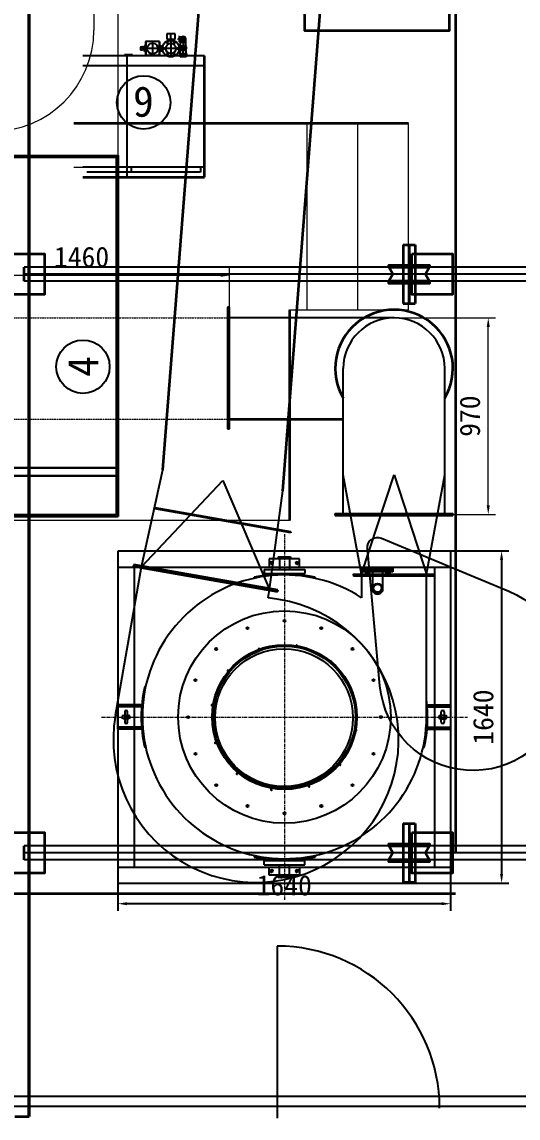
# Model space of a CAD drawing. Header units: millimetres. Extents: x -93009755325 to 1190721, y -74648 to 62868853516.
# Drawn here: x 252151 to 254596, y -26950 to -21541 of the extents above; entities that cross this region are included whole.
import ezdxf

# ---------------------------------------------------------------- set-up
doc = ezdxf.new("R2010")
doc.units = ezdxf.units.MM
doc.linetypes.add('CENTERX2', pattern=[4, 2.5, -0.5, 0.5, -0.5])
doc.linetypes.add('DASHED', pattern=[19.05, 12.7, -6.35])
doc.layers.get('Defpoints').update_dxf_attribs({"color": 8, "lineweight": 40})
for name, color, linetype in [('01', 7, 'Continuous'), ('LC-OBJEKT', 6, 'Continuous'), ('WINDOW_TEXT', 7, 'Continuous'), ('图层6', 4, 'Continuous'), ('细实线', 3, 'Continuous')]:
    doc.layers.add(name, color=color, linetype=linetype)
for name, color, linetype, lineweight in [('01-粗实线', 7, 'Continuous', 30), ('中心线', 1, 'CENTERX2', 20), ('剖面线', 3, 'Continuous', 13), ('虚线', 4, 'DASHED', 20), ('设备层', 7, 'Continuous', 13)]:
    doc.layers.add(name, color=color, linetype=linetype, lineweight=lineweight)
doc.dimstyles.new('ISO-350', dxfattribs={"dimtxt": 350, "dimasz": 200, "dimexe": 150, "dimexo": 50, "dimgap": 60, "dimtad": 1, "dimdsep": 46, "dimtxsty": 'Standard', "dimcen": 2.5, "dimadec": 0, "dimazin": 0, "dimtfac": 1, "dimtmove": 0, "dimatfit": 3, "dimfxl": 1, "dimarcsym": 0})

# ---------------------------------------------------------------- blocks, each defined once
blk = doc.blocks.new('srhsrhdgwagassga')
at = {"color": 5, "lineweight": 35}
for p, q in [((1221342.8, 28707.9), (1243592.3, 28707.9)), ((1221342.8, 28703.9), (1243592.3, 28703.9))]:
    blk.add_line(p, q, dxfattribs=at)
at = {"color": 0, "lineweight": 35}
blk.add_line((1243592.3, 28637), (1243592.3, 28707.9), dxfattribs=at)
blk = doc.blocks.new('ethshzdSgszsnzb')
at = {"color": 2}
for p, q in [((1217316.2, -23016.4), (1211026.4, -23016.4)), ((1217316.2, -23051.4), (1211026.4, -23051.4)), ((1217316.2, -23086.4), (1211026.4, -23086.4)), ((1217316.2, -25871.4), (1211026.4, -25871.4)), ((1217316.2, -25906.4), (1211026.4, -25906.4)), ((1217316.2, -25941.4), (1211026.4, -25941.4))]:
    blk.add_line(p, q, dxfattribs=at)
at = {"color": 2, "lineweight": 35}
for p, q in [((1211026.4, -23086.4), (1211026.4, -23016.4)), ((1211026.4, -25941.4), (1211026.4, -25871.4))]:
    blk.add_line(p, q, dxfattribs=at)
at = {"color": 6, "lineweight": 35}
for points in [[(1210926.4, -22951.4), (1211126.4, -22951.4), (1211126.4, -23151.4), (1210926.4, -23151.4)], [(1212937.4, -22951.4), (1213137.4, -22951.4), (1213137.4, -23151.4), (1212937.4, -23151.4)], [(1210926.4, -25806.4), (1211126.4, -25806.4), (1211126.4, -26006.4), (1210926.4, -26006.4)], [(1212937.4, -25806.4), (1213137.4, -25806.4), (1213137.4, -26006.4), (1212937.4, -26006.4)]]:
    blk.add_lwpolyline(points, close=True, dxfattribs=at)
blk = doc.blocks.new('srsshhdd')
at = {"color": 0, "lineweight": 35}
for p, q in [((1212023.7, -36809.4), (1212023.7, -37099.4)), ((1212023.7, -36809.4), (1212083.7, -36809.4)), ((1212053.7, -36809.4), (1212053.7, -37099.4)), ((1212083.7, -36809.4), (1212083.7, -37099.4)), ((1211973.7, -36954.4), (1211953.7, -36919.4)), ((1212153.7, -36919.4), (1212133.7, -36954.4)), ((1211973.7, -36954.4), (1211953.7, -36989.4)), ((1212133.7, -36954.4), (1212153.7, -36989.4)), ((1212023.7, -37099.4), (1212083.7, -37099.4))]:
    blk.add_line(p, q, dxfattribs=at)
for points in [[(1211953.7, -36919.4), (1211953.7, -36909.4), (1212153.7, -36909.4), (1212153.7, -36919.4)], [(1211953.7, -36919.4), (1212153.7, -36919.4)], [(1212153.7, -36989.4), (1211953.7, -36989.4)], [(1212153.7, -36989.4), (1212153.7, -36999.4), (1211953.7, -36999.4), (1211953.7, -36989.4)]]:
    blk.add_lwpolyline(points, dxfattribs=at)
blk = doc.blocks.new('dsdgssgg')
at = {"color": 0, "lineweight": 35}
blk.add_lwpolyline([(1216651.8, -32414.4), (1217363, -32414.4), (1217363, -32899.1), (1216651.8, -32899.1)], close=True, dxfattribs=at)
for p in [(5111.7, 2855), (5111.7, 0)]:
    blk.add_blockref('srsshhdd', p, dxfattribs=at)
blk = doc.blocks.new('*D557')
at = {"color": 0, "lineweight": -2, "transparency": 16777216}
for p, q in [((656425.4, 423669.8), (656425.4, 423869.8)), ((656342.3, 423469.8), (656575.4, 423469.8)), ((656425.4, 423469.8), (656425.4, 422987.8)), ((656342.3, 422987.8), (656575.4, 422987.8)), ((656425.4, 422787.8), (656425.4, 421534.4))]:
    blk.add_line(p, q, dxfattribs=at)
at = {"color": 0, "transparency": 16777216}
for points in [[(656392.1, 423669.8), (656458.7, 423669.8), (656425.4, 423469.8)], [(656392.1, 422787.8), (656458.7, 422787.8), (656425.4, 422987.8)]]:
    blk.add_solid(points, dxfattribs=at)
at = {"layer": 'Defpoints', "color": 0, "transparency": 16777216}
for p in [(656292.3, 423469.8), (656292.3, 422987.8), (656425.4, 422987.8)]:
    blk.add_point(p, dxfattribs=at)
at = {"color": 0, "transparency": 16777216, "insert": (656190.4, 422061.1), "char_height": 350, "attachment_point": 5, "rotation": 90}
blk.add_mtext('482', dxfattribs=at)
blk = doc.blocks.new('ehherhaes')
at = {"color": 0, "lineweight": 35}
for p, q in [((658644.89, 427138.9), (658644.89, 418138.9)), ((657408.026, 421472.234), (657408.026, 422072.234)), ((658413.772, 421738.117), (656764.89, 421738.117)), ((656808.026, 421472.234), (657408.026, 421472.234)), ((657827.636, 420818.777), (657827.636, 419778.777)), ((657522.307, 420278.726), (658092.307, 420278.726)), ((653144.89, 417938.9), (658644.89, 417938.9))]:
    blk.add_line(p, q, dxfattribs=at)
at = {"color": 0, "linetype": 'ByBlock', "lineweight": 9}
for p, q in [((656983.094, 420178.777), (656983.094, 426678.777)), ((656863.094, 424558.777), (656863.094, 422198.777)), ((657913.772, 420818.777), (657913.772, 421738.117)), ((658163.772, 420818.777), (658163.772, 421738.117)), ((658413.772, 420818.777), (658413.772, 421738.117)), ((656983.094, 421578.777), (654743.094, 421578.777)), ((656764.89, 421521.417), (657064.89, 421521.417)), ((657827.636, 420818.777), (658413.772, 420818.777)), ((657827.636, 419778.777), (654524.89, 419778.777))]:
    blk.add_line(p, q, dxfattribs=at)
for p, q in [((658342.307, 420778.726), (657522.307, 420778.726)), ((658092.318, 419803.73), (658092.307, 420528.726)), ((658592.296, 419803.73), (658592.307, 420528.726)), ((658592.268, 419808.73), (658092.268, 419808.73)), ((656982.22, 419628.9), (658622.22, 419628.9)), ((657772.12, 419599.269), (657772.12, 419594.269)), ((657772.12, 419599.269), (657832.12, 419599.269)), ((657832.12, 419599.269), (657832.12, 419594.269)), ((656969.632, 418817.952), (657098.653, 419549.664)), ((656982.22, 419548.9), (658622.22, 419548.9)), ((657060.129, 419561.534), (657059.261, 419556.61)), ((657768.322, 419431.583), (657059.261, 419556.61)), ((657769.191, 419436.507), (657060.129, 419561.534)), ((657877.22, 419588.9), (657727.22, 419588.9)), ((657727.22, 419588.9), (657727.22, 419548.9)), ((657727.22, 419548.9), (657877.22, 419548.9)), ((657772.12, 419594.269), (657832.12, 419594.269)), ((657777.12, 419594.269), (657777.12, 419537.269)), ((657777.22, 419588.9), (657777.22, 419548.9)), ((657827.12, 419594.269), (657827.12, 419537.269)), ((657827.22, 419588.9), (657827.22, 419548.9)), ((657877.22, 419548.9), (657877.22, 419588.9)), ((658336.224, 419545.13), (658186.224, 419545.13)), ((658186.224, 419525.13), (658186.224, 419545.13)), ((658336.224, 419545.13), (658336.224, 419525.13)), ((657653.403, 419493.282), (657653.403, 419498.397)), ((657702.12, 419537.269), (657902.12, 419537.269)), ((657702.12, 419537.269), (657702.12, 419517.269)), ((657702.12, 419517.269), (657902.12, 419517.269)), ((657902.12, 419537.269), (657902.12, 419517.269)), ((657953.403, 419493.282), (657953.403, 419498.444)), ((658542.22, 419508.789), (658142.395, 419508.789)), ((658142.395, 419508.789), (658142.395, 419503.789)), ((658542.22, 419508.789), (658142.395, 419508.789)), ((658542.22, 419503.789), (658142.395, 419503.789)), ((658182.395, 419503.789), (658182.395, 419397.694)), ((658336.224, 419535.13), (658186.224, 419535.13)), ((658336.224, 419525.13), (658186.224, 419525.13)), ((658201.224, 419525.13), (658201.224, 419516.13)), ((658221.224, 419524.13), (658201.224, 419524.13)), ((658221.224, 419516.13), (658201.224, 419516.13)), ((658206.323, 419516.13), (658206.323, 419524.13)), ((658216.125, 419516.13), (658216.125, 419524.13)), ((658221.224, 419525.13), (658221.224, 419516.13)), ((658236.224, 419525.13), (658236.224, 419430.13)), ((658286.224, 419525.13), (658286.224, 419430.13)), ((658301.224, 419525.13), (658301.224, 419516.13)), ((658321.224, 419524.13), (658301.224, 419524.13)), ((658321.224, 419516.13), (658301.224, 419516.13)), ((658306.323, 419516.13), (658306.323, 419524.13)), ((658316.125, 419516.13), (658316.125, 419524.13)), ((658321.224, 419525.13), (658321.224, 419516.13)), ((658502.22, 418809.93), (658502.22, 419503.789)), ((658542.22, 419508.789), (658542.22, 419503.789)), ((657721.493, 419396.351), (657728.93, 419438.529)), ((657769.191, 419436.507), (657768.322, 419431.583)), ((658251.224, 419415.13), (658236.224, 419430.13)), ((658271.224, 419415.13), (658251.224, 419415.13)), ((658286.224, 419430.13), (658271.224, 419415.13)), ((657119.013, 418958.892), (657113.851, 418958.892)), ((656981.368, 418748.892), (656981.368, 418868.892)), ((657099.213, 418868.892), (656981.368, 418868.892)), ((657098.372, 418858.892), (656981.368, 418858.892)), ((658505.226, 418868.892), (658623.071, 418868.892)), ((658506.068, 418858.892), (658623.071, 418858.892)), ((658623.071, 418748.892), (658623.071, 418868.892)), ((657015.22, 418833.9), (657015.22, 418783.9)), ((657029.22, 418783.9), (657029.22, 418833.9)), ((658575.22, 418783.9), (658575.22, 418833.9)), ((658589.22, 418833.9), (658589.22, 418783.9)), ((657098.387, 418758.892), (656981.368, 418758.892)), ((657099.231, 418748.892), (656981.368, 418748.892)), ((658505.208, 418748.892), (658623.071, 418748.892)), ((658506.052, 418758.892), (658623.071, 418758.892)), ((657119.013, 418658.892), (657113.898, 418658.892)), ((658485.427, 418658.892), (658490.541, 418658.892)), ((657653.62, 418123.075), (657653.62, 418117.914)), ((657702.12, 418080.532), (657702.12, 418100.532)), ((657702.12, 418100.532), (657902.12, 418100.532)), ((657902.12, 418080.532), (657902.12, 418100.532)), ((657953.62, 418123.075), (657953.62, 418117.961)), ((656982.22, 418068.9), (658622.22, 418068.9)), ((657702.12, 418080.532), (657902.12, 418080.532)), ((657727.22, 418068.9), (657877.22, 418068.9)), ((657727.22, 418028.9), (657727.22, 418068.9)), ((657877.22, 418028.9), (657727.22, 418028.9)), ((657777.12, 418023.532), (657777.12, 418080.532)), ((657827.12, 418023.532), (657827.12, 418080.532)), ((657877.22, 418068.9), (657877.22, 418028.9)), ((656982.22, 417988.9), (658622.22, 417988.9)), ((657772.12, 418018.532), (657772.12, 418023.532)), ((657772.12, 418023.532), (657832.12, 418023.532)), ((657772.12, 418018.532), (657832.12, 418018.532)), ((657832.12, 418018.532), (657832.12, 418023.532))]:
    blk.add_line(p, q)
at = {"color": 7}
for p, q in [((657098.653, 419549.664), (657203.437, 420028.747)), ((657098.653, 419549.664), (657498.879, 419976.652)), ((657498.879, 419976.652), (657728.93, 419438.529)), ((658182.395, 419513.789), (658092.307, 420003.789)), ((658182.395, 419513.789), (658342.307, 420003.789)), ((658342.307, 420003.789), (658502.22, 419513.789)), ((658502.22, 419513.789), (658592.307, 420003.789)), ((657728.93, 419438.529), (657794.321, 419924.558)), ((657164.913, 419840.617), (657164.044, 419835.693)), ((657833.714, 419717.612), (657164.044, 419835.693)), ((657834.582, 419722.536), (657164.913, 419840.617)), ((658052.307, 419808.789), (658632.307, 419808.789)), ((658052.307, 419808.789), (658052.307, 419803.789)), ((658052.307, 419803.789), (658632.307, 419803.789)), ((658632.307, 419808.789), (658632.307, 419803.789)), ((657834.582, 419722.536), (657833.714, 419717.612)), ((657058.392, 419551.686), (657767.454, 419426.659)), ((658542.22, 419508.789), (658142.395, 419508.789))]:
    blk.add_line(p, q, dxfattribs=at)
at = {"linetype": 'Continuous'}
for p, q in [((658052.268, 419813.73), (658632.268, 419813.73)), ((658052.268, 419803.73), (658052.268, 419813.73)), ((658632.268, 419813.73), (658632.268, 419803.73)), ((658052.268, 419808.73), (658632.268, 419808.73)), ((658632.268, 419803.73), (658052.268, 419803.73)), ((658632.229, 419808.672), (658052.307, 419808.789))]:
    blk.add_line(p, q, dxfattribs=at)
blk.add_lwpolyline([(658908.13, 419429.724, -1.77053972), (658273.052, 418963.406), (658211.366, 419640.682, -0.56479953), (658280.396, 419691.369), (658908.13, 419429.724)], format="xyb")
for points in [[(656982.22, 417988.9), (656982.22, 419628.9)], [(658622.22, 417988.9), (658622.22, 419628.9)], [(657062.22, 419548.9), (657062.22, 418068.9)], [(658542.22, 419548.9), (658542.22, 418068.9)], [(657009.365, 418816.892), (657033.365, 418816.892)], [(657033.365, 418800.892), (657009.365, 418800.892)], [(658594.654, 418816.892), (658570.654, 418816.892)], [(658570.654, 418800.892), (658594.654, 418800.892)]]:
    blk.add_lwpolyline(points)
at = {"color": 7}
for points in [[(657058.392, 419551.686), (657059.261, 419556.61), (657768.322, 419431.583), (657767.454, 419426.659)], [(658142.395, 419508.789), (658142.395, 419513.789), (658542.22, 419513.789), (658542.22, 419508.789)]]:
    blk.add_lwpolyline(points, dxfattribs=at)
at = {"color": 6}
for centre in [(657108.393, 421841.754, 51.568), (656809.307, 420537.69)]:
    blk.add_circle(centre, 131.569, dxfattribs=at)
for centre, radius in [((657739.72, 419568.9), 5.5), ((657864.72, 419568.9), 5.5), ((658261.224, 419445.13), 22.099), ((658261.224, 419445.13), 20), ((657802.32, 418808.9), 524), ((657802.12, 419283.9), 5), ((657620.353, 419247.705), 5), ((657983.902, 419247.781), 5), ((657802.32, 418808.9), 357), ((657802.22, 418808.9), 350), ((657800.096, 418805.555), 340), ((657466.273, 419144.705), 5), ((657676.969, 419143.844), 2), ((657862.61, 419160.086), 2), ((658138.025, 419144.847), 5), ((658031.5, 419081.331), 2), ((657524.32, 419036.958), 2), ((657363.339, 418990.583), 5), ((658241.024, 418990.767), 5), ((658138.386, 418928.682), 2), ((657445.566, 418868.068), 2), ((657327.22, 418808.8), 5), ((658277.22, 418809), 5), ((658154.627, 418743.041), 2), ((657461.807, 418682.428), 2), ((657363.415, 418627.033), 5), ((658241.101, 418627.218), 5), ((658075.872, 418574.151), 2), ((657568.693, 418529.779), 2), ((657466.415, 418472.954), 5), ((657923.224, 418467.265), 2), ((658138.166, 418473.095), 5), ((657737.583, 418451.024), 2), ((657620.537, 418370.019), 5), ((657984.087, 418370.096), 5), ((657802.32, 418333.9), 5), ((657739.72, 418048.9), 5.5), ((657864.72, 418048.9), 5.5)]:
    blk.add_circle(centre, radius)
at = {"color": 5}
blk.add_circle((658261.288, 419445.218), 20, dxfattribs=at)
at = {"color": 0, "linetype": 'ByBlock', "lineweight": 9}
blk.add_arc((656363.094, 422198.777), 500, 270, 0, dxfattribs=at)
for centre, radius, start, end in [((658342.307, 420528.726), 250, 0, 180), ((657739.72, 419568.9), 6.5, 90, 0), ((657864.72, 419568.9), 6.5, 90, 0), ((657802.22, 418809.93), 700, 57.104574, 0), ((657803.503, 418860.827), 655, 76.770332, 103.24764), ((657661.952, 418695.877), 703, 170, 85.141512), ((657676.969, 419143.844), 3, 290, 200.238733), ((657862.61, 419160.086), 3, 260, 170.238733), ((658031.5, 419081.331), 3, 230, 140.238733), ((657524.32, 419036.958), 3, 320, 230.238733), ((657751.468, 418808.992), 655, 166.770332, 193.24764), ((658138.386, 418928.682), 3, 200, 110.238733), ((657852.971, 418808.992), 655, 346.75236, 7.598467), ((657022.22, 418833.9), 7, 0, 180), ((657445.566, 418868.068), 3, 350, 260.238733), ((658582.22, 418833.9), 7, 0, 180), ((657009.365, 418808.892), 8, 90, 270), ((657033.365, 418808.892), 8, 270, 90), ((658570.654, 418808.892), 8, 90, 270), ((658594.654, 418808.892), 8, 270, 90), ((657022.22, 418783.9), 7, 180, 0), ((658154.627, 418743.041), 3, 170, 80.238733), ((658582.22, 418783.9), 7, 180, 0), ((657461.807, 418682.428), 3, 20, 290.238733), ((658075.872, 418574.151), 3, 140, 50.238733), ((657568.693, 418529.779), 3, 50, 320.238733), ((657923.224, 418467.265), 3, 110, 20.238733), ((657737.583, 418451.024), 3, 80, 350.238733), ((657803.52, 418755.53), 655, 256.770332, 283.24764), ((657739.72, 418048.9), 6.5, 0, 270), ((657864.72, 418048.9), 6.5, 0, 270)]:
    blk.add_arc(centre, radius, start, end)
at = {"layer": '01', "ltscale": 30}
for p, q in [((657532.307, 420830.634), (657522.307, 420830.634)), ((657522.307, 420830.634), (657522.307, 420230.634)), ((657532.307, 420230.634), (657532.307, 420830.634)), ((657522.307, 420230.634), (657532.307, 420230.634))]:
    blk.add_line(p, q, dxfattribs=at)
at = {"layer": '01-粗实线'}
for p, q in [((656975.094, 420038.777), (656021.094, 420038.777)), ((656975.094, 419998.777), (656022.038, 419998.777))]:
    blk.add_line(p, q, dxfattribs=at)
for points in [[(656983.094, 419798.777), (656113.094, 419798.777), (656013.094, 419998.777), (656013.094, 421578.777), (656983.094, 421578.777)], [(656975.094, 419806.777), (656118.038, 419806.777), (656021.094, 420000.665), (656021.094, 421570.777), (656975.094, 421570.777)]]:
    blk.add_lwpolyline(points, close=True, dxfattribs=at)
at = {"layer": 'LC-OBJEKT', "color": 0}
for p, q in [((657117.455, 422141.771), (657117.455, 422072.771)), ((657187.055, 422141.771), (657117.455, 422141.771)), ((657117.455, 422141.771), (657117.455, 422072.771)), ((657187.055, 422141.771), (657117.455, 422141.771)), ((657119.455, 422141.771), (657119.455, 422072.771)), ((657119.455, 422141.771), (657119.455, 422072.771)), ((657152.255, 422141.771), (657152.255, 422072.771)), ((657152.255, 422141.771), (657152.255, 422072.771)), ((657185.055, 422141.771), (657185.055, 422072.771)), ((657185.055, 422141.771), (657185.055, 422072.771)), ((657187.055, 422141.771), (657187.055, 422072.771)), ((657187.055, 422141.771), (657187.055, 422072.771)), ((657262.978, 422179.971), (657221.978, 422179.971)), ((657221.978, 422179.971), (657221.978, 422153.771)), ((657262.978, 422179.971), (657221.978, 422179.971)), ((657221.978, 422179.971), (657221.978, 422153.771)), ((657221.978, 422153.771), (657262.978, 422153.771)), ((657221.978, 422153.771), (657262.978, 422153.771)), ((657226.478, 422136.448), (657222.478, 422140.448)), ((657226.478, 422140.448), (657222.478, 422136.448)), ((657226.478, 422136.448), (657222.478, 422140.448)), ((657226.478, 422140.448), (657222.478, 422136.448)), ((657235.478, 422153.771), (657235.478, 422147.922)), ((657247.884, 422148.165), (657235.478, 422153.771)), ((657235.478, 422153.771), (657235.478, 422147.922)), ((657247.884, 422148.165), (657235.478, 422153.771)), ((657249.478, 422153.771), (657237.072, 422148.165)), ((657249.478, 422153.771), (657237.072, 422148.165)), ((657242.478, 422135.771), (657242.478, 422179.971)), ((657242.478, 422135.771), (657242.478, 422179.971)), ((657242.478, 422148.521), (657242.478, 422066.021)), ((657242.478, 422148.521), (657242.478, 422066.021)), ((657242.478, 422145.771), (657242.478, 422132.771)), ((657242.478, 422145.771), (657242.478, 422132.771)), ((657249.478, 422153.771), (657249.478, 422147.922)), ((657249.478, 422153.771), (657249.478, 422147.922)), ((657262.478, 422140.448), (657258.478, 422136.448)), ((657262.478, 422136.448), (657258.478, 422140.448)), ((657262.478, 422140.448), (657258.478, 422136.448)), ((657262.478, 422136.448), (657258.478, 422140.448)), ((657262.978, 422153.771), (657262.978, 422179.971)), ((657262.978, 422153.771), (657262.978, 422179.971)), ((657280.478, 422151.538), (657276.478, 422155.538)), ((657280.478, 422155.538), (657276.478, 422151.538)), ((657280.478, 422151.538), (657276.478, 422155.538)), ((657280.478, 422155.538), (657276.478, 422151.538)), ((657283.728, 422167.338), (657281.351, 422167.338)), ((657283.728, 422167.338), (657281.351, 422167.338)), ((657283.728, 422139.738), (657281.351, 422139.738)), ((657283.728, 422139.738), (657281.351, 422139.738)), ((657283.728, 422167.338), (657283.728, 422139.738)), ((657283.728, 422167.338), (657283.728, 422139.738)), ((657295.478, 422164.016), (657283.728, 422164.016)), ((657295.478, 422164.016), (657283.728, 422164.016)), ((657283.728, 422143.061), (657293.251, 422143.061)), ((657283.728, 422143.061), (657293.251, 422143.061)), ((657286.728, 422164.016), (657286.728, 422143.061)), ((657286.728, 422164.016), (657286.728, 422143.061)), ((657295.687, 422158.288), (657293.228, 422158.288)), ((657293.228, 422158.288), (657293.228, 422145.288)), ((657295.687, 422158.288), (657293.228, 422158.288)), ((657293.228, 422158.288), (657293.228, 422145.288)), ((657293.228, 422145.288), (657294.389, 422145.288)), ((657293.228, 422145.288), (657294.389, 422145.288)), ((657293.251, 422145.288), (657293.251, 422137.994)), ((657293.251, 422145.288), (657293.251, 422137.994)), ((657294.389, 422153.538), (657294.389, 422145.288)), ((657294.389, 422153.538), (657294.389, 422145.288)), ((657295.478, 422164.038), (657295.478, 422163.585)), ((657296.063, 422164.038), (657295.478, 422164.038)), ((657295.478, 422164.038), (657295.478, 422163.585)), ((657296.063, 422164.038), (657295.478, 422164.038)), ((657303.728, 422166.538), (657303.728, 422099.001)), ((657303.728, 422166.538), (657303.728, 422099.001)), ((657311.769, 422158.288), (657314.228, 422158.288)), ((657311.769, 422158.288), (657314.228, 422158.288)), ((657313.067, 422153.538), (657313.067, 422145.288)), ((657313.067, 422153.538), (657313.067, 422145.288)), ((657313.067, 422145.288), (657314.228, 422145.288)), ((657313.067, 422145.288), (657314.228, 422145.288)), ((657314.206, 422145.288), (657314.206, 422137.994)), ((657314.206, 422145.288), (657314.206, 422137.994)), ((657314.228, 422158.288), (657314.228, 422145.288)), ((657314.228, 422158.288), (657314.228, 422145.288)), ((657097.855, 422115.771), (657092.255, 422114.971)), ((657097.855, 422115.771), (657092.255, 422114.971)), ((657092.255, 422114.971), (657092.255, 422099.571)), ((657092.255, 422114.971), (657092.255, 422099.571)), ((657128.455, 422107.271), (657092.255, 422107.271)), ((657128.455, 422107.271), (657092.255, 422107.271)), ((657097.855, 422098.771), (657092.255, 422099.571)), ((657097.855, 422098.771), (657092.255, 422099.571)), ((657103.455, 422115.771), (657097.855, 422114.971)), ((657097.855, 422115.771), (657097.855, 422098.771)), ((657103.455, 422115.771), (657097.855, 422114.971)), ((657097.855, 422115.771), (657097.855, 422098.771)), ((657103.455, 422098.771), (657097.855, 422099.571)), ((657103.455, 422098.771), (657097.855, 422099.571)), ((657103.455, 422115.771), (657103.455, 422098.771)), ((657103.455, 422115.771), (657103.455, 422098.771)), ((657111.755, 422114.271), (657103.455, 422114.271)), ((657111.755, 422114.271), (657103.455, 422114.271)), ((657111.755, 422100.271), (657103.455, 422100.271)), ((657111.755, 422100.271), (657103.455, 422100.271)), ((657113.416, 422122.282), (657112.255, 422120.271)), ((657113.416, 422122.282), (657112.255, 422120.271)), ((657112.255, 422120.271), (657112.255, 422094.271)), ((657112.255, 422120.271), (657112.255, 422094.271)), ((657113.416, 422092.26), (657112.255, 422094.271)), ((657113.416, 422092.26), (657112.255, 422094.271)), ((657116.294, 422122.282), (657113.416, 422122.282)), ((657116.294, 422122.282), (657113.416, 422122.282)), ((657116.294, 422114.776), (657113.416, 422114.776)), ((657116.294, 422114.776), (657113.416, 422114.776)), ((657116.294, 422099.765), (657113.416, 422099.765)), ((657116.294, 422099.765), (657113.416, 422099.765)), ((657116.294, 422092.26), (657113.416, 422092.26)), ((657116.294, 422092.26), (657113.416, 422092.26)), ((657117.455, 422120.271), (657116.294, 422122.282)), ((657117.455, 422120.271), (657116.294, 422122.282)), ((657117.455, 422094.271), (657116.294, 422092.26)), ((657117.455, 422094.271), (657116.294, 422092.26)), ((657117.455, 422120.271), (657117.455, 422094.271)), ((657117.455, 422120.271), (657117.455, 422094.271)), ((657187.055, 422107.271), (657117.455, 422107.271)), ((657187.055, 422107.271), (657117.455, 422107.271)), ((657210.892, 422107.271), (657177.392, 422107.271)), ((657210.892, 422107.271), (657177.392, 422107.271)), ((657187.055, 422117.748), (657187.055, 422096.793)), ((657191.392, 422117.748), (657187.055, 422117.748)), ((657187.055, 422117.748), (657187.055, 422096.793)), ((657191.392, 422117.748), (657187.055, 422117.748)), ((657187.055, 422096.793), (657191.392, 422096.793)), ((657187.055, 422096.793), (657191.392, 422096.793)), ((657192.374, 422119.972), (657191.392, 422118.271)), ((657192.374, 422119.972), (657191.392, 422118.271)), ((657191.392, 422118.271), (657191.392, 422096.271)), ((657191.392, 422118.271), (657191.392, 422096.271)), ((657192.374, 422094.569), (657191.392, 422096.271)), ((657192.374, 422094.569), (657191.392, 422096.271)), ((657195.909, 422119.972), (657192.374, 422119.972)), ((657195.909, 422119.972), (657192.374, 422119.972)), ((657195.909, 422113.621), (657192.374, 422113.621)), ((657195.909, 422113.621), (657192.374, 422113.621)), ((657195.909, 422100.92), (657192.374, 422100.92)), ((657195.909, 422100.92), (657192.374, 422100.92)), ((657195.909, 422094.569), (657192.374, 422094.569)), ((657195.909, 422094.569), (657192.374, 422094.569)), ((657196.892, 422118.271), (657195.909, 422119.972)), ((657196.892, 422118.271), (657195.909, 422119.972)), ((657196.892, 422096.271), (657195.909, 422094.569)), ((657196.892, 422096.271), (657195.909, 422094.569)), ((657196.892, 422118.271), (657196.892, 422096.271)), ((657196.892, 422118.271), (657196.892, 422096.271)), ((657196.892, 422117.748), (657201.228, 422117.748)), ((657196.892, 422117.748), (657201.228, 422117.748)), ((657196.892, 422096.793), (657201.228, 422096.793)), ((657196.892, 422096.793), (657201.228, 422096.793)), ((657201.228, 422121.071), (657201.228, 422093.471)), ((657203.605, 422121.071), (657201.228, 422121.071)), ((657201.228, 422121.071), (657201.228, 422093.471)), ((657203.605, 422121.071), (657201.228, 422121.071)), ((657201.228, 422117.748), (657201.228, 422096.793)), ((657201.228, 422117.748), (657201.228, 422096.793)), ((657316.728, 422107.271), (657201.228, 422107.271)), ((657316.728, 422107.271), (657201.228, 422107.271)), ((657203.605, 422093.471), (657201.228, 422093.471)), ((657203.605, 422093.471), (657201.228, 422093.471)), ((657208.478, 422109.271), (657204.478, 422105.271)), ((657208.478, 422105.271), (657204.478, 422109.271)), ((657208.478, 422109.271), (657204.478, 422105.271)), ((657208.478, 422105.271), (657204.478, 422109.271)), ((657288.14, 422106.038), (657288.14, 422116.038)), ((657288.14, 422106.038), (657288.14, 422116.038)), ((657288.828, 422099.001), (657318.628, 422099.001)), ((657288.828, 422082.401), (657288.828, 422099.001)), ((657288.828, 422099.001), (657318.628, 422099.001)), ((657288.828, 422082.401), (657288.828, 422099.001)), ((657293.251, 422137.994), (657290.728, 422136.538)), ((657293.251, 422137.994), (657290.728, 422136.538)), ((657290.728, 422121.538), (657290.728, 422136.538)), ((657316.728, 422136.538), (657290.728, 422136.538)), ((657290.728, 422121.538), (657290.728, 422136.538)), ((657316.728, 422136.538), (657290.728, 422136.538)), ((657291.728, 422120.538), (657290.728, 422121.538)), ((657290.728, 422121.538), (657316.728, 422121.538)), ((657291.728, 422120.538), (657290.728, 422121.538)), ((657290.728, 422121.538), (657316.728, 422121.538)), ((657291.728, 422120.538), (657315.728, 422120.538)), ((657291.728, 422120.538), (657315.728, 422120.538)), ((657315.42, 422117.038), (657292.037, 422117.038)), ((657315.42, 422117.038), (657292.037, 422117.038)), ((657315.42, 422105.038), (657292.037, 422105.038)), ((657315.42, 422105.038), (657292.037, 422105.038)), ((657293.228, 422120.538), (657314.228, 422120.538)), ((657293.228, 422117.038), (657293.228, 422120.538)), ((657293.228, 422120.538), (657314.228, 422120.538)), ((657293.228, 422117.038), (657293.228, 422120.538)), ((657293.228, 422105.038), (657293.228, 422099.001)), ((657293.228, 422105.038), (657293.228, 422099.001)), ((657314.228, 422101.038), (657293.228, 422101.038)), ((657314.228, 422101.038), (657293.228, 422101.038)), ((657314.206, 422137.994), (657293.251, 422137.994)), ((657314.206, 422137.994), (657293.251, 422137.994)), ((657295.934, 422106.038), (657295.934, 422116.038)), ((657295.934, 422106.038), (657295.934, 422116.038)), ((657303.728, 422068.501), (657303.728, 422099.001)), ((657303.728, 422068.501), (657303.728, 422099.001)), ((657311.522, 422106.038), (657311.522, 422116.038)), ((657311.522, 422106.038), (657311.522, 422116.038)), ((657316.728, 422136.538), (657314.206, 422137.994)), ((657316.728, 422136.538), (657314.206, 422137.994)), ((657314.228, 422117.038), (657314.228, 422120.538)), ((657314.228, 422117.038), (657314.228, 422120.538)), ((657314.228, 422105.038), (657314.228, 422099.001)), ((657314.228, 422105.038), (657314.228, 422099.001)), ((657315.728, 422120.538), (657316.728, 422121.538)), ((657315.728, 422120.538), (657316.728, 422121.538)), ((657316.728, 422121.538), (657316.728, 422136.538)), ((657316.728, 422121.538), (657316.728, 422136.538)), ((657318.628, 422082.401), (657318.628, 422099.001)), ((657318.628, 422082.401), (657318.628, 422099.001)), ((657319.317, 422106.038), (657319.317, 422116.038)), ((657319.317, 422106.038), (657319.317, 422116.038)), ((657408.026, 422072.234), (656808.026, 422072.234)), ((657314.228, 422072.234), (656808.026, 422072.234)), ((657026.23, 422072.234), (657026.23, 421472.234)), ((657026.23, 422072.234), (657026.23, 421472.234)), ((657187.055, 422072.771), (657117.455, 422072.771)), ((657187.055, 422072.771), (657117.455, 422072.771)), ((657226.478, 422078.094), (657222.478, 422074.094)), ((657226.478, 422074.094), (657222.478, 422078.094)), ((657226.478, 422078.094), (657222.478, 422074.094)), ((657226.478, 422074.094), (657222.478, 422078.094)), ((657262.478, 422078.094), (657258.478, 422074.094)), ((657262.478, 422074.094), (657258.478, 422078.094)), ((657262.478, 422078.094), (657258.478, 422074.094)), ((657262.478, 422074.094), (657258.478, 422078.094)), ((657286.408, 422081.062), (657288.728, 422082.401)), ((657286.408, 422081.062), (657288.728, 422082.401)), ((657286.408, 422071.741), (657286.408, 422081.062)), ((657286.408, 422071.741), (657286.408, 422081.062)), ((657286.408, 422071.741), (657288.728, 422070.401)), ((657286.408, 422071.741), (657288.728, 422070.401)), ((657288.728, 422082.401), (657318.728, 422082.401)), ((657288.728, 422082.401), (657318.728, 422082.401)), ((657288.728, 422070.401), (657318.728, 422070.401)), ((657288.728, 422070.401), (657318.728, 422070.401)), ((657288.828, 422068.501), (657288.828, 422070.401)), ((657288.828, 422068.501), (657288.828, 422070.401)), ((657288.828, 422068.501), (657318.628, 422068.501)), ((657288.828, 422068.501), (657318.628, 422068.501)), ((657295.068, 422071.741), (657295.068, 422081.062)), ((657295.068, 422071.741), (657295.068, 422081.062)), ((657312.388, 422071.741), (657312.388, 422081.062)), ((657312.388, 422071.741), (657312.388, 422081.062)), ((657318.628, 422068.501), (657318.628, 422070.401)), ((657318.628, 422068.501), (657318.628, 422070.401)), ((657318.728, 422082.401), (657321.049, 422081.062)), ((657318.728, 422082.401), (657321.049, 422081.062)), ((657318.728, 422070.401), (657321.049, 422071.741)), ((657318.728, 422070.401), (657321.049, 422071.741)), ((657321.049, 422071.741), (657321.049, 422081.062)), ((657321.049, 422071.741), (657321.049, 422081.062)), ((657408.026, 422022.234), (656808.026, 422022.234)), ((657318.628, 422022.234), (656808.026, 422022.234)), ((657408.026, 421522.234), (656808.026, 421522.234)), ((657388.026, 421522.234), (656808.026, 421522.234)), ((657388.026, 421497.234), (656828.026, 421497.234)), ((657388.026, 421497.234), (656828.026, 421497.234)), ((657046.23, 421522.234), (657046.23, 421497.234)), ((657046.23, 421522.234), (657046.23, 421497.234)), ((657388.026, 421522.234), (657388.026, 421497.234)), ((657388.026, 421522.234), (657388.026, 421497.234))]:
    blk.add_line(p, q, dxfattribs=at)
for centre, radius in [((657242.478, 422107.271), 41.25), ((657242.478, 422107.271), 41.25), ((657224.478, 422138.448), 5), ((657224.478, 422138.448), 5), ((657260.478, 422138.448), 5), ((657260.478, 422138.448), 5), ((657303.728, 422153.538), 9.315), ((657303.728, 422153.538), 9.315), ((657152.255, 422107.271), 26.5), ((657152.255, 422107.271), 26.5), ((657206.478, 422107.271), 5), ((657206.478, 422107.271), 5), ((657242.478, 422107.271), 24.75), ((657242.478, 422107.271), 24.75), ((657278.478, 422107.271), 5), ((657278.478, 422107.271), 5), ((657224.478, 422076.094), 5), ((657224.478, 422076.094), 5), ((657260.478, 422076.094), 5), ((657260.478, 422076.094), 5)]:
    blk.add_circle(centre, radius, dxfattribs=at)
for centre, radius, start, end in [((657303.728, 422153.538), 13, 323.871073, 216.128927), ((657303.728, 422153.538), 13, 323.871073, 216.128927), ((657303.728, 422153.538), 12, 331.044976, 208.955024), ((657303.728, 422153.538), 12, 331.044976, 208.955024), ((657303.728, 422153.538), 10.478, 26.958976, 153.041024), ((657303.728, 422153.538), 10.478, 26.958976, 153.041024), ((657303.728, 422153.538), 9.339, 149.427789, 180), ((657303.728, 422153.538), 9.339, 149.427789, 180), ((657303.728, 422153.538), 9.339, 0, 30.572211), ((657303.728, 422153.538), 9.339, 0, 30.572211), ((657111.755, 422114.771), 0.5, 270, 0), ((657111.755, 422114.771), 0.5, 270, 0), ((657111.755, 422099.771), 0.5, 0, 90), ((657111.755, 422099.771), 0.5, 0, 90), ((657118.9, 422118.529), 6.645, 145.615753, 214.384247), ((657118.9, 422118.529), 6.645, 145.615753, 214.384247), ((657137.094, 422107.271), 24.839, 162.412046, 197.587954), ((657137.094, 422107.271), 24.839, 162.412046, 197.587954), ((657118.9, 422096.012), 6.645, 145.615753, 214.384247), ((657118.9, 422096.012), 6.645, 145.615753, 214.384247), ((657110.81, 422118.529), 6.645, 325.615753, 34.384247), ((657110.81, 422118.529), 6.645, 325.615753, 34.384247), ((657092.616, 422107.271), 24.839, 342.412046, 17.587954), ((657092.616, 422107.271), 24.839, 342.412046, 17.587954), ((657110.81, 422096.012), 6.645, 325.615753, 34.384247), ((657110.81, 422096.012), 6.645, 325.615753, 34.384247), ((657197.014, 422116.797), 5.623, 145.615753, 214.384247), ((657197.014, 422116.797), 5.623, 145.615753, 214.384247), ((657212.409, 422107.271), 21.018, 162.412046, 197.587954), ((657212.409, 422107.271), 21.018, 162.412046, 197.587954), ((657197.014, 422097.744), 5.623, 145.615753, 214.384247), ((657197.014, 422097.744), 5.623, 145.615753, 214.384247), ((657191.269, 422116.797), 5.623, 325.615753, 34.384247), ((657191.269, 422116.797), 5.623, 325.615753, 34.384247), ((657175.874, 422107.271), 21.018, 342.412046, 17.587954), ((657175.874, 422107.271), 21.018, 342.412046, 17.587954), ((657191.269, 422097.744), 5.623, 325.615753, 34.384247), ((657191.269, 422097.744), 5.623, 325.615753, 34.384247), ((657292.037, 422108.944), 8.094, 61.216797, 118.783203), ((657292.037, 422108.944), 8.094, 61.216797, 118.783203), ((657292.037, 422113.132), 8.094, 241.216797, 298.783203), ((657292.037, 422113.132), 8.094, 241.216797, 298.783203), ((657303.728, 422086.163), 30.875, 75.377779, 104.622221), ((657303.728, 422086.163), 30.875, 75.377779, 104.622221), ((657303.728, 422135.913), 30.875, 255.377779, 284.622221), ((657303.728, 422135.913), 30.875, 255.377779, 284.622221), ((657315.42, 422108.944), 8.094, 61.216797, 118.783203), ((657315.42, 422108.944), 8.094, 61.216797, 118.783203), ((657315.42, 422113.132), 8.094, 241.216797, 298.783203), ((657315.42, 422113.132), 8.094, 241.216797, 298.783203), ((657290.738, 422074.734), 7.667, 55.615753, 124.384247), ((657290.738, 422074.734), 7.667, 55.615753, 124.384247), ((657290.738, 422078.069), 7.667, 235.615753, 304.384247), ((657290.738, 422078.069), 7.667, 235.615753, 304.384247), ((657303.728, 422053.741), 28.66, 72.412046, 107.587954), ((657303.728, 422053.741), 28.66, 72.412046, 107.587954), ((657303.728, 422099.062), 28.66, 252.412046, 287.587954), ((657303.728, 422099.062), 28.66, 252.412046, 287.587954), ((657316.719, 422074.734), 7.667, 55.615753, 124.384247), ((657316.719, 422074.734), 7.667, 55.615753, 124.384247), ((657316.719, 422078.069), 7.667, 235.615753, 304.384247), ((657316.719, 422078.069), 7.667, 235.615753, 304.384247)]:
    blk.add_arc(centre, radius, start, end, dxfattribs=at)
at = {"layer": 'WINDOW_TEXT', "color": 0, "lineweight": 35}
for p, q in [((657203.266, 420028.777), (657549.448, 424465.995)), ((657794.321, 419924.558), (658140.332, 424361.806))]:
    blk.add_line(p, q, dxfattribs=at)
blk.add_arc((658342.307, 420528.726), 290, 329.549686, 210.450314, dxfattribs=at)
at = {"layer": '中心线', "ltscale": 7}
for p, q in [((657802.211, 419711.837), (657802.211, 417907.837)), ((656900.22, 418808.9), (658704.22, 418808.9))]:
    blk.add_line(p, q, dxfattribs=at)
at = {"layer": '剖面线', "color": 3, "ltscale": 0.05}
for p, q in [((657532.307, 420830.634), (657532.307, 421023.515)), ((656117.692, 420988.515), (657487.307, 420988.515)), ((658342.307, 420778.726), (658841.665, 420778.726)), ((658806.665, 419853.672), (658806.665, 420733.726)), ((658632.229, 419808.672), (658841.665, 419808.672))]:
    blk.add_line(p, q, dxfattribs=at)
at = {"layer": '剖面线', "color": 3, "lineweight": 35, "ltscale": 0.05}
for points in [[(657487.307, 420996.015), (657487.307, 420981.015), (657532.307, 420988.515)], [(658799.165, 420733.726), (658814.165, 420733.726), (658806.665, 420778.726)], [(658799.165, 419853.672), (658814.165, 419853.672), (658806.665, 419808.672)]]:
    blk.add_solid(points, dxfattribs=at)
at = {"layer": '细实线', "ltscale": 10}
blk.add_line((657013.494, 422078.777), (657053.494, 422078.777), dxfattribs=at)
at = {"layer": '细实线'}
for p, q in [((658622.22, 419628.9), (658907.369, 419628.9)), ((658872.369, 419583.9), (658872.369, 418033.9)), ((656981.291, 417987.956), (656981.291, 417852.971)), ((658621.291, 417987.956), (658621.291, 417852.971)), ((658622.22, 417988.9), (658907.369, 417988.9)), ((658576.291, 417887.971), (657026.291, 417887.971))]:
    blk.add_line(p, q, dxfattribs=at)
at = {"layer": '细实线', "lineweight": 35}
for points in [[(658864.869, 419583.9), (658879.869, 419583.9), (658872.369, 419628.9)], [(658864.869, 418033.9), (658879.869, 418033.9), (658872.369, 417988.9)], [(657026.291, 417895.471), (657026.291, 417880.471), (656981.291, 417887.971)], [(658576.291, 417895.471), (658576.291, 417880.471), (658621.291, 417887.971)]]:
    blk.add_solid(points, dxfattribs=at)
at = {"layer": '虚线', "ltscale": 0.1}
for p, q in [((656072.692, 420778.726), (657522.307, 420778.726)), ((656072.692, 420278.726), (657532.307, 420278.726))]:
    blk.add_line(p, q, dxfattribs=at)
at = {"color": 0, "lineweight": 35}
blk.add_blockref('dsdgssgg', (-558748.281, 455093.283), dxfattribs=at)
at = {"color": 6, "lineweight": 35}
for s, rotation, p in [('6', 180.00435, (657158.387, 421916.758, 51.568)), ('4', 90.00435, (656884.311, 420487.696))]:
    blk.add_text(s, height=150, rotation=rotation, dxfattribs=at).set_placement(p)
at = {"layer": '剖面线', "color": 3, "ltscale": 0.05, "insert": (656802.499, 421078.515), "char_height": 100, "attachment_point": 5}
blk.add_mtext('1460', dxfattribs=at)
at = {"layer": '剖面线', "color": 3, "ltscale": 0.05, "insert": (658716.665, 420293.699), "char_height": 100, "attachment_point": 5, "rotation": 90}
blk.add_mtext('970', dxfattribs=at)
at = {"layer": '细实线', "insert": (658782.369, 418808.9), "char_height": 100, "attachment_point": 5, "rotation": 90}
blk.add_mtext('1640', dxfattribs=at)
at = {"layer": '细实线', "insert": (657801.291, 417977.971), "char_height": 100, "attachment_point": 5}
blk.add_mtext('1640', dxfattribs=at)
dim = blk.add_linear_dim(base=(656425.389, 422987.777), p1=(656292.294, 423469.777), p2=(656292.294, 422987.777), angle=90, dimstyle='ISO-350')
dim.commit()
dim.dimension.update_dxf_attribs({"geometry": '*D557', "text_midpoint": (656190.389, 422061.11)})

msp = doc.modelspace()

# ---------------------------------------------------------------- linework, layer by layer
at = {"color": 250, "lineweight": -3}
msp.add_line((251187.818, -26841.101), (259251.95, -26841.101), dxfattribs=at)
msp.add_arc((253408.756, -26900.972), 800, 0, 90, dxfattribs=at)
at = {"layer": '图层6', "color": 250, "lineweight": -3}
msp.add_line((253408.756, -26100.972), (253408.756, -26949.79), dxfattribs=at)
at = {"layer": '设备层', "color": 250, "lineweight": -3}
for q in [(259301.95, -26891.101), (256804.959, -26891.101), (257120.2, -26891.101)]:
    msp.add_line((251187.818, -26891.101), q, dxfattribs=at)

# ---------------------------------------------------------------- block references
at = {"color": 250, "lineweight": -3, "rotation": 270}
msp.add_blockref('srhsrhdgwagassga', (223478.75, 1216650.936), dxfattribs=at)
at = {"color": 250, "lineweight": -3}
for name, p in [('ehherhaes', (-404357.944, -443780.002)), ('ethshzdSgszsnzb', (-958864.669, 265.281))]:
    msp.add_blockref(name, p, dxfattribs=at)

doc.saveas('drawing.dxf')
